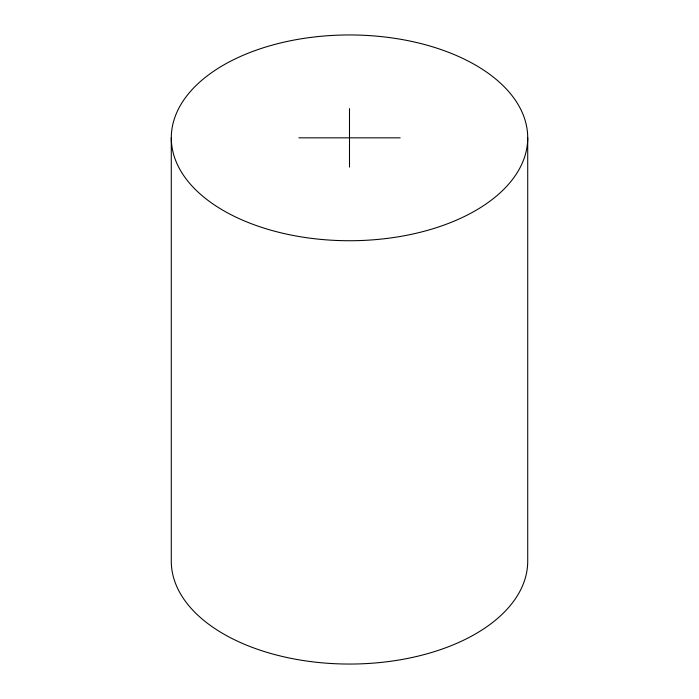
<?xml version="1.0" encoding="UTF-8"?>
<svg xmlns="http://www.w3.org/2000/svg" width="699" height="699" viewBox="0 0 699 699"><rect width="100%" height="100%" fill="white"/><g stroke="black" fill="none" stroke-linecap="round" stroke-linejoin="round"><path stroke-width="1.05" d="M298.849 137.843L400.151 137.843M527.719 137.843A178.219 102.893 0 0 1 260.395 226.948A178.219 102.893 0 0 1 260.395 48.738A178.219 102.893 0 0 1 527.719 137.843L527.719 561.157A178.219 102.893 0 0 1 349.5 664.05A178.219 102.893 0 0 1 171.281 561.157L171.281 137.843M349.5 108.598L349.5 167.087"/></g></svg>
